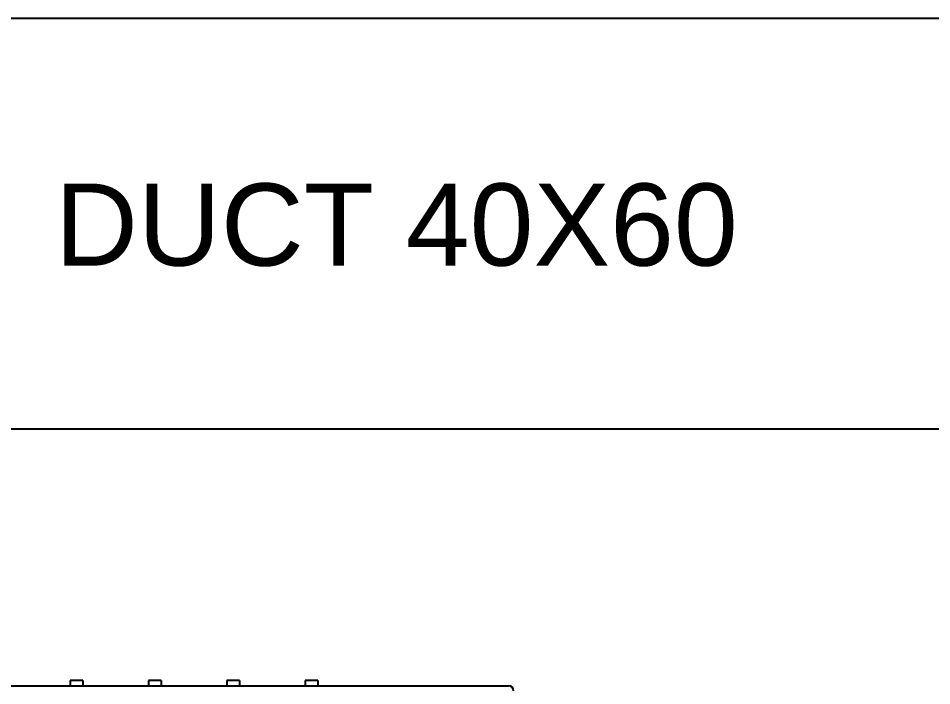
# Model space of a CAD drawing. Header units: millimetres. Extents: x -11 to 5160, y -11 to 2043.
# Drawn here: x 4011.04 to 4026.1, y 1251.78 to 1262.79 of the extents above; entities that cross this region are included whole.
import ezdxf

# ---------------------------------------------------------------- set-up
doc = ezdxf.new("R2010")
doc.units = ezdxf.units.MM
doc.layers.add('Cable Duct', color=160, linetype='Continuous')
doc.styles.get("Standard").update_dxf_attribs({"font": 'arial.ttf'})

# ---------------------------------------------------------------- blocks, each defined once
blk = doc.blocks.new('FX5U-32MT ES PLC')
at = {"color": 7, "linetype": 'Continuous'}
for p, q in [((106.86, 45.5), (106.86, 45)), ((108.08, 45.5), (106.86, 45.5)), ((108.08, 45.5), (108.08, 45)), ((114.48, 45.5), (114.48, 45)), ((115.7, 45.5), (114.48, 45.5)), ((115.7, 45.5), (115.7, 45)), ((122.1, 45.5), (122.1, 45)), ((123.32, 45.5), (122.1, 45.5)), ((123.32, 45.5), (123.32, 45)), ((129.72, 45.5), (129.72, 45)), ((130.94, 45.5), (129.72, 45.5)), ((130.94, 45.5), (130.94, 45)), ((0.5, 45), (149.5, 45))]:
    blk.add_line(p, q, dxfattribs=at)
blk.add_arc((149.5, 44.5), 0.5, 0, 90, dxfattribs=at)
blk = doc.blocks.new('*U224')
at = {"layer": 'Cable Duct'}
blk.add_lwpolyline([(0, 220), (440, 220), (440, 180), (0, 180)], close=True, dxfattribs=at)
blk.add_blockref('FX5U-32MT ES PLC', (16.848, 110))
at = {"insert": (82.657, 203.911), "char_height": 8, "attachment_point": 1}
blk.add_mtext_dynamic_manual_height_columns('\\pxqc;DUCT 40X60', width=145.58721, gutter_width=12.5, heights=[0], dxfattribs=at)

msp = doc.modelspace()

# ---------------------------------------------------------------- block references
at = {"xscale": 0.1693510201669083, "yscale": 0.1693510201669083, "zscale": 0.1693510201669083}
msp.add_blockref('*U224', (3990.947, 1225.535), dxfattribs=at)

doc.saveas('drawing.dxf')
